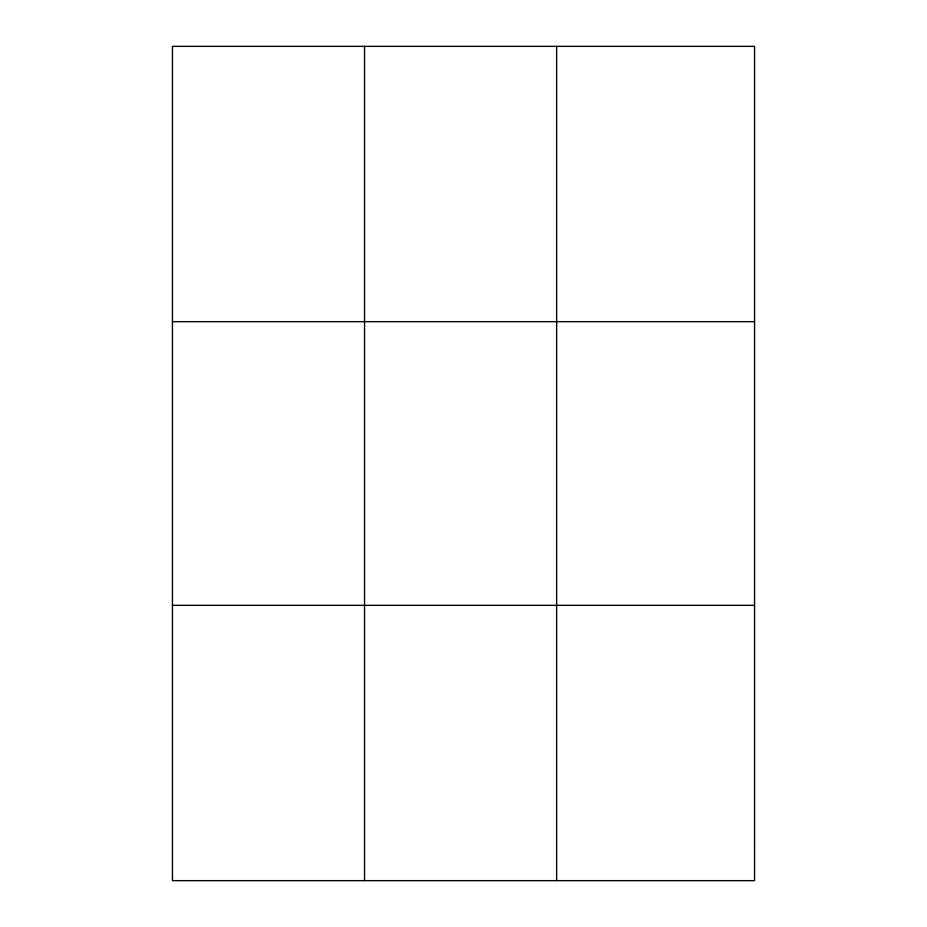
<?xml version="1.0" encoding="UTF-8"?>
<svg xmlns="http://www.w3.org/2000/svg" width="927" height="927" viewBox="0 0 927 927"><rect width="100%" height="100%" fill="white"/><g stroke="black" fill="none" stroke-linecap="round" stroke-linejoin="round"><path stroke-width="1.39" d="M364.543 46.35L364.543 880.65M556.64 46.35L556.64 880.65M172.445 321.669L754.555 321.669M172.445 605.331L754.555 605.331M754.555 846.235L754.555 880.65L172.445 880.65L172.445 46.35L754.555 46.35L754.555 846.235"/></g></svg>
